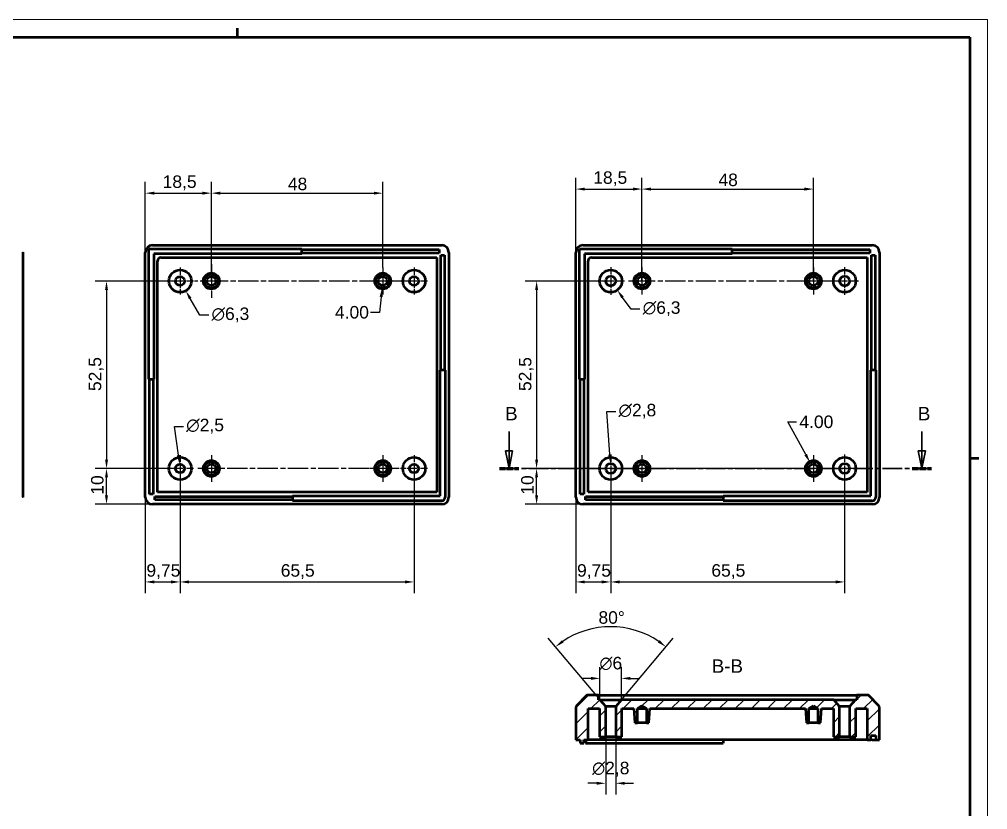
# Model space of a CAD drawing. Extents: x -59 to 594, y 0 to 420.
# Drawn here: x 322.9 to 594, y 198.7 to 420 of the extents above; entities that cross this region are included whole.
import ezdxf

# ---------------------------------------------------------------- set-up
doc = ezdxf.new("R2010")
doc.units = 0
doc.linetypes.add('CHAIN', pattern=[0.3543, 0.2362, -0.0295, 0.0591, -0.0295])
doc.linetypes.add('LONG_DASH_DOTTED', pattern=[0.3001, 0.2362, -0.0295, 0.0049, -0.0295])
doc.layers.get('0').update_dxf_attribs({"lineweight": 25})
for name, color, linetype, lineweight in [('Centro(ISO)', 179, 'CHAIN', 25), ('Geometria schizzo(ISO)', 7, 'Continuous', 50), ('Linee di vista in sezione(ISO)', 7, 'LONG_DASH_DOTTED', 35), ('Quote(ISO)', 7, 'Continuous', 25), ('Simboli(ISO)', 7, 'Continuous', 25), ('Spigoli tangenti visibili(ISO)', 251, 'Continuous', 30), ('Spigoli visibili(ISO)', 7, 'Continuous', 50), ('Tratteggio', 3, 'Continuous', 9)]:
    doc.layers.add(name, color=color, linetype=linetype, lineweight=lineweight)
doc.styles.add('DEFAULT-ISO~0', font='ARIAL.TTF')
doc.styles.add('Stile testo32', font='ARIAL.TTF')
doc.dimstyles.new('DEFAULT-ISO-Metodo 1b', dxfattribs={"dimtxt": 3.5, "dimasz": 2.5, "dimexe": 3.175, "dimexo": 0, "dimgap": 0.762, "dimtad": 1, "dimtoh": 1, "dimrnd": 1e-08, "dimtxsty": 'DEFAULT-ISO~0', "dimcen": 0.09, "dimdle": 10, "dimclrd": 2, "dimclre": 2, "dimclrt": 6, "dimazin": 2, "dimtfac": 0.714286, "dimtofl": 0, "dimtmove": 0, "dimatfit": 3, "dimfxl": 0, "dimtolj": 1, "dimlwd": 25, "dimlwe": 25, "dimarcsym": 0})

# ---------------------------------------------------------------- blocks, each defined once
blk = doc.blocks.new('*D59')
at = {"layer": 'Defpoints', "color": 0, "linetype": 'Continuous'}
for p in [(488.46, 346.73), (467.71, 294.23), (488.46, 294.23)]:
    blk.add_point(p, dxfattribs=at)
at = {"layer": 'Quote(ISO)', "color": 2, "linetype": 'Continuous', "lineweight": 25}
for p, q in [((488.46, 346.73), (464.54, 346.73)), ((467.71, 344.23), (467.71, 296.73)), ((488.46, 294.23), (464.54, 294.23))]:
    blk.add_line(p, q, dxfattribs=at)
at = {"layer": 'Quote(ISO)', "color": 2, "linetype": 'Continuous'}
for points in [[(467.29, 344.23), (468.13, 344.23), (467.71, 346.73)], [(467.29, 296.73), (468.13, 296.73), (467.71, 294.23)]]:
    blk.add_solid(points, dxfattribs=at)
at = {"layer": 'Quote(ISO)', "color": 6, "linetype": 'Continuous', "lineweight": 25, "insert": (462.74, 315.92), "char_height": 3.5, "attachment_point": 1, "rotation": 90, "style": 'DEFAULT-ISO~0'}
blk.add_mtext('\\A1;52,5', dxfattribs=at)
blk = doc.blocks.new('*D60')
at = {"layer": 'Defpoints', "color": 0, "linetype": 'Continuous'}
for p in [(467.71, 294.23), (488.46, 294.23), (480.71, 284.23)]:
    blk.add_point(p, dxfattribs=at)
at = {"layer": 'Quote(ISO)', "color": 2, "linetype": 'Continuous', "lineweight": 25}
for p, q in [((488.46, 294.23), (464.54, 294.23)), ((467.71, 286.73), (467.71, 291.73)), ((480.71, 284.23), (464.54, 284.23))]:
    blk.add_line(p, q, dxfattribs=at)
at = {"layer": 'Quote(ISO)', "color": 2, "linetype": 'Continuous'}
for points in [[(467.29, 291.73), (468.13, 291.73), (467.71, 294.23)], [(467.29, 286.73), (468.13, 286.73), (467.71, 284.23)]]:
    blk.add_solid(points, dxfattribs=at)
at = {"layer": 'Quote(ISO)', "color": 6, "linetype": 'Continuous', "lineweight": 25, "insert": (463.38, 286.9), "char_height": 3.5, "attachment_point": 1, "rotation": 90, "style": 'DEFAULT-ISO~0'}
blk.add_mtext('\\A1;10', dxfattribs=at)
blk = doc.blocks.new('*D69')
at = {"layer": 'Defpoints', "color": 0, "linetype": 'Continuous'}
for p in [(367.89, 294.23), (433.39, 294.23), (433.39, 262.48)]:
    blk.add_point(p, dxfattribs=at)
at = {"layer": 'Quote(ISO)', "color": 2, "linetype": 'Continuous', "lineweight": 25}
for p, q in [((367.89, 294.23), (367.89, 259.3)), ((433.39, 294.23), (433.39, 259.3)), ((370.39, 262.48), (430.89, 262.48))]:
    blk.add_line(p, q, dxfattribs=at)
at = {"layer": 'Quote(ISO)', "color": 2, "linetype": 'Continuous'}
for points in [[(370.39, 262.89), (370.39, 262.06), (367.89, 262.48)], [(430.89, 262.89), (430.89, 262.06), (433.39, 262.48)]]:
    blk.add_solid(points, dxfattribs=at)
at = {"layer": 'Quote(ISO)', "color": 6, "linetype": 'Continuous', "lineweight": 25, "insert": (396.07, 267.45), "char_height": 3.5, "attachment_point": 1, "style": 'DEFAULT-ISO~0'}
blk.add_mtext('\\A1;65,5', dxfattribs=at)
blk = doc.blocks.new('*D70')
at = {"layer": 'Defpoints', "color": 0, "linetype": 'Continuous'}
for p in [(488.46, 294.23), (553.96, 294.23), (553.96, 262.48)]:
    blk.add_point(p, dxfattribs=at)
at = {"layer": 'Quote(ISO)', "color": 2, "linetype": 'Continuous', "lineweight": 25}
for p, q in [((488.46, 294.23), (488.46, 259.3)), ((553.96, 294.23), (553.96, 259.3)), ((490.96, 262.48), (551.46, 262.48))]:
    blk.add_line(p, q, dxfattribs=at)
at = {"layer": 'Quote(ISO)', "color": 2, "linetype": 'Continuous'}
for points in [[(490.96, 262.89), (490.96, 262.06), (488.46, 262.48)], [(551.46, 262.89), (551.46, 262.06), (553.96, 262.48)]]:
    blk.add_solid(points, dxfattribs=at)
at = {"layer": 'Quote(ISO)', "color": 6, "linetype": 'Continuous', "lineweight": 25, "insert": (516.64, 267.45), "char_height": 3.5, "attachment_point": 1, "style": 'DEFAULT-ISO~0'}
blk.add_mtext('\\A1;65,5', dxfattribs=at)
blk = doc.blocks.new('*D71')
at = {"layer": 'Defpoints', "color": 0, "linetype": 'Continuous'}
for p in [(488.46, 294.23), (478.71, 286.23), (488.46, 262.48)]:
    blk.add_point(p, dxfattribs=at)
at = {"layer": 'Quote(ISO)', "color": 2, "linetype": 'Continuous', "lineweight": 25}
for p, q in [((488.46, 294.23), (488.46, 259.3)), ((478.71, 286.23), (478.71, 259.3)), ((481.21, 262.48), (485.96, 262.48))]:
    blk.add_line(p, q, dxfattribs=at)
at = {"layer": 'Quote(ISO)', "color": 2, "linetype": 'Continuous'}
for points in [[(481.21, 262.89), (481.21, 262.06), (478.71, 262.48)], [(485.96, 262.89), (485.96, 262.06), (488.46, 262.48)]]:
    blk.add_solid(points, dxfattribs=at)
at = {"layer": 'Quote(ISO)', "color": 6, "linetype": 'Continuous', "lineweight": 25, "insert": (479.03, 267.45), "char_height": 3.5, "attachment_point": 1, "style": 'DEFAULT-ISO~0'}
blk.add_mtext('\\A1;9,75', dxfattribs=at)
blk = doc.blocks.new('*D72')
at = {"layer": 'Defpoints', "color": 0, "linetype": 'Continuous'}
for p in [(367.89, 294.23), (358.14, 286.23), (367.89, 262.48)]:
    blk.add_point(p, dxfattribs=at)
at = {"layer": 'Quote(ISO)', "color": 2, "linetype": 'Continuous', "lineweight": 25}
for p, q in [((367.89, 294.23), (367.89, 259.3)), ((358.14, 286.23), (358.14, 259.3)), ((360.64, 262.48), (365.39, 262.48))]:
    blk.add_line(p, q, dxfattribs=at)
at = {"layer": 'Quote(ISO)', "color": 2, "linetype": 'Continuous'}
for points in [[(360.64, 262.89), (360.64, 262.06), (358.14, 262.48)], [(365.39, 262.89), (365.39, 262.06), (367.89, 262.48)]]:
    blk.add_solid(points, dxfattribs=at)
at = {"layer": 'Quote(ISO)', "color": 6, "linetype": 'Continuous', "lineweight": 25, "insert": (358.46, 267.45), "char_height": 3.5, "attachment_point": 1, "style": 'DEFAULT-ISO~0'}
blk.add_mtext('\\A1;9,75', dxfattribs=at)
blk = doc.blocks.new('*D77')
at = {"layer": 'Defpoints', "color": 0, "linetype": 'Continuous'}
for p in [(424.64, 371.33), (376.64, 351.48), (424.64, 350.48)]:
    blk.add_point(p, dxfattribs=at)
at = {"layer": 'Quote(ISO)', "color": 2, "linetype": 'Continuous', "lineweight": 25}
for p, q in [((376.64, 351.48), (376.64, 374.51)), ((424.64, 350.48), (424.64, 374.51)), ((379.14, 371.33), (422.14, 371.33))]:
    blk.add_line(p, q, dxfattribs=at)
at = {"layer": 'Quote(ISO)', "color": 2, "linetype": 'Continuous'}
for points in [[(379.14, 371.75), (379.14, 370.92), (376.64, 371.33)], [(422.14, 371.75), (422.14, 370.92), (424.64, 371.33)]]:
    blk.add_solid(points, dxfattribs=at)
at = {"layer": 'Quote(ISO)', "color": 6, "linetype": 'Continuous', "lineweight": 25, "insert": (398.06, 375.67), "char_height": 3.5, "attachment_point": 1, "style": 'DEFAULT-ISO~0'}
blk.add_mtext('\\A1;48', dxfattribs=at)
blk = doc.blocks.new('*D78')
at = {"layer": 'Defpoints', "color": 0, "linetype": 'Continuous'}
for p in [(376.64, 371.33), (358.14, 354.73), (376.64, 346.73)]:
    blk.add_point(p, dxfattribs=at)
at = {"layer": 'Quote(ISO)', "color": 2, "linetype": 'Continuous', "lineweight": 25}
for p, q in [((358.14, 354.73), (358.14, 374.51)), ((376.64, 346.73), (376.64, 374.51)), ((360.64, 371.33), (374.14, 371.33))]:
    blk.add_line(p, q, dxfattribs=at)
at = {"layer": 'Quote(ISO)', "color": 2, "linetype": 'Continuous'}
for points in [[(360.64, 371.75), (360.64, 370.92), (358.14, 371.33)], [(374.14, 371.75), (374.14, 370.92), (376.64, 371.33)]]:
    blk.add_solid(points, dxfattribs=at)
at = {"layer": 'Quote(ISO)', "color": 6, "linetype": 'Continuous', "lineweight": 25, "insert": (363, 376.3), "char_height": 3.5, "attachment_point": 1, "style": 'DEFAULT-ISO~0'}
blk.add_mtext('\\A1;18,5', dxfattribs=at)
blk = doc.blocks.new('*D79')
at = {"layer": 'Defpoints', "color": 0, "linetype": 'Continuous'}
for p in [(545.21, 372.48), (497.21, 346.73), (545.21, 346.73)]:
    blk.add_point(p, dxfattribs=at)
at = {"layer": 'Quote(ISO)', "color": 2, "linetype": 'Continuous', "lineweight": 25}
for p, q in [((497.21, 346.73), (497.21, 375.66)), ((545.21, 346.73), (545.21, 375.66)), ((499.71, 372.48), (542.71, 372.48))]:
    blk.add_line(p, q, dxfattribs=at)
at = {"layer": 'Quote(ISO)', "color": 2, "linetype": 'Continuous'}
for points in [[(499.71, 372.9), (499.71, 372.06), (497.21, 372.48)], [(542.71, 372.9), (542.71, 372.06), (545.21, 372.48)]]:
    blk.add_solid(points, dxfattribs=at)
at = {"layer": 'Quote(ISO)', "color": 6, "linetype": 'Continuous', "lineweight": 25, "insert": (518.63, 376.82), "char_height": 3.5, "attachment_point": 1, "style": 'DEFAULT-ISO~0'}
blk.add_mtext('\\A1;48', dxfattribs=at)
blk = doc.blocks.new('*D80')
at = {"layer": 'Defpoints', "color": 0, "linetype": 'Continuous'}
for p in [(497.21, 372.48), (478.71, 354.73), (497.21, 346.73)]:
    blk.add_point(p, dxfattribs=at)
at = {"layer": 'Quote(ISO)', "color": 2, "linetype": 'Continuous', "lineweight": 25}
for p, q in [((478.71, 354.73), (478.71, 375.66)), ((497.21, 346.73), (497.21, 375.66)), ((481.21, 372.48), (494.71, 372.48))]:
    blk.add_line(p, q, dxfattribs=at)
at = {"layer": 'Quote(ISO)', "color": 2, "linetype": 'Continuous'}
for points in [[(481.21, 372.9), (481.21, 372.06), (478.71, 372.48)], [(494.71, 372.9), (494.71, 372.06), (497.21, 372.48)]]:
    blk.add_solid(points, dxfattribs=at)
at = {"layer": 'Quote(ISO)', "color": 6, "linetype": 'Continuous', "lineweight": 25, "insert": (483.57, 377.45), "char_height": 3.5, "attachment_point": 1, "style": 'DEFAULT-ISO~0'}
blk.add_mtext('\\A1;18,5', dxfattribs=at)
blk = doc.blocks.new('*D81')
at = {"layer": 'Defpoints', "color": 0, "linetype": 'Continuous'}
for p in [(367.89, 346.73), (347.29, 294.23), (367.89, 294.23)]:
    blk.add_point(p, dxfattribs=at)
at = {"layer": 'Quote(ISO)', "color": 2, "linetype": 'Continuous', "lineweight": 25}
for p, q in [((367.89, 346.73), (344.11, 346.73)), ((347.29, 344.23), (347.29, 296.73)), ((367.89, 294.23), (344.11, 294.23))]:
    blk.add_line(p, q, dxfattribs=at)
at = {"layer": 'Quote(ISO)', "color": 2, "linetype": 'Continuous'}
for points in [[(346.87, 344.23), (347.71, 344.23), (347.29, 346.73)], [(346.87, 296.73), (347.71, 296.73), (347.29, 294.23)]]:
    blk.add_solid(points, dxfattribs=at)
at = {"layer": 'Quote(ISO)', "color": 6, "linetype": 'Continuous', "lineweight": 25, "insert": (342.32, 315.92), "char_height": 3.5, "attachment_point": 1, "rotation": 90, "style": 'DEFAULT-ISO~0'}
blk.add_mtext('\\A1;52,5', dxfattribs=at)
blk = doc.blocks.new('*D82')
at = {"layer": 'Defpoints', "color": 0, "linetype": 'Continuous'}
for p in [(347.29, 294.23), (367.89, 294.23), (360.14, 284.23)]:
    blk.add_point(p, dxfattribs=at)
at = {"layer": 'Quote(ISO)', "color": 2, "linetype": 'Continuous', "lineweight": 25}
for p, q in [((367.89, 294.23), (344.11, 294.23)), ((347.29, 286.73), (347.29, 291.73)), ((360.14, 284.23), (344.11, 284.23))]:
    blk.add_line(p, q, dxfattribs=at)
at = {"layer": 'Quote(ISO)', "color": 2, "linetype": 'Continuous'}
for points in [[(346.87, 291.73), (347.71, 291.73), (347.29, 294.23)], [(346.87, 286.73), (347.71, 286.73), (347.29, 284.23)]]:
    blk.add_solid(points, dxfattribs=at)
at = {"layer": 'Quote(ISO)', "color": 6, "linetype": 'Continuous', "lineweight": 25, "insert": (342.95, 286.9), "char_height": 3.5, "attachment_point": 1, "rotation": 90, "style": 'DEFAULT-ISO~0'}
blk.add_mtext('\\A1;10', dxfattribs=at)
blk = doc.blocks.new('*D83')
at = {"layer": 'Defpoints', "color": 0, "linetype": 'Continuous'}
for p in [(366.32, 349.46), (369.47, 344)]:
    blk.add_point(p, dxfattribs=at)
at = {"layer": 'Quote(ISO)', "color": 2, "linetype": 'Continuous', "lineweight": 25}
for p, q in [((367.8, 346.73), (367.98, 346.73)), ((367.89, 346.64), (367.89, 346.82)), ((373.42, 337.16), (370.72, 341.84)), ((375.92, 337.16), (373.42, 337.16))]:
    blk.add_line(p, q, dxfattribs=at)
at = {"layer": 'Quote(ISO)', "color": 2, "linetype": 'Continuous'}
blk.add_solid([(371.08, 342.05), (370.36, 341.63), (369.47, 344)], dxfattribs=at)
at = {"layer": 'Quote(ISO)', "color": 6, "linetype": 'Continuous', "lineweight": 25, "insert": (376.68, 339.32), "char_height": 3.5, "attachment_point": 1, "style": 'DEFAULT-ISO~0'}
blk.add_mtext('\\A1;∅6,3', dxfattribs=at)
blk = doc.blocks.new('*D84')
at = {"layer": 'Defpoints', "color": 0, "linetype": 'Continuous'}
for p in [(486.61, 349.28), (490.31, 344.18)]:
    blk.add_point(p, dxfattribs=at)
at = {"layer": 'Quote(ISO)', "color": 2, "linetype": 'Continuous', "lineweight": 25}
for p, q in [((488.37, 346.73), (488.55, 346.73)), ((488.46, 346.64), (488.46, 346.82)), ((494.16, 338.89), (491.78, 342.16)), ((496.66, 338.89), (494.16, 338.89))]:
    blk.add_line(p, q, dxfattribs=at)
at = {"layer": 'Quote(ISO)', "color": 2, "linetype": 'Continuous'}
blk.add_solid([(492.12, 342.41), (491.44, 341.92), (490.31, 344.18)], dxfattribs=at)
at = {"layer": 'Quote(ISO)', "color": 6, "linetype": 'Continuous', "lineweight": 25, "insert": (497.42, 341.05), "char_height": 3.5, "attachment_point": 1, "style": 'DEFAULT-ISO~0'}
blk.add_mtext('\\A1;∅6,3', dxfattribs=at)
blk = doc.blocks.new('*D85')
at = {"layer": 'Defpoints', "color": 0, "linetype": 'Continuous'}
for p in [(544.26, 295.96), (546.16, 292.51)]:
    blk.add_point(p, dxfattribs=at)
at = {"layer": 'Quote(ISO)', "color": 2, "linetype": 'Continuous', "lineweight": 25}
for p, q in [((543.05, 298.15), (538.02, 307.28)), ((538.02, 307.28), (540.52, 307.28)), ((545.12, 294.23), (545.3, 294.23)), ((545.21, 294.14), (545.21, 294.32))]:
    blk.add_line(p, q, dxfattribs=at)
at = {"layer": 'Quote(ISO)', "color": 2, "linetype": 'Continuous'}
blk.add_solid([(543.42, 298.35), (542.69, 297.94), (544.26, 295.96)], dxfattribs=at)
at = {"layer": 'Quote(ISO)', "color": 6, "linetype": 'Continuous', "lineweight": 25, "insert": (541.28, 309.07), "char_height": 3.5, "attachment_point": 1, "style": 'DEFAULT-ISO~0'}
blk.add_mtext('\\A1;4.00', dxfattribs=at)
blk = doc.blocks.new('Bordi A2')
at = {"layer": 'Geometria schizzo(ISO)', "color": 4, "lineweight": 18}
for p, q in [((0, 420), (594, 420)), ((594, 420), (594, 0))]:
    blk.add_line(p, q, dxfattribs=at)
at = {"layer": 'Geometria schizzo(ISO)'}
for p, q in [((5, 415), (589, 415)), ((384, 415), (384, 417.5)), ((589, 415), (589, 5)), ((591.5, 297), (589, 297))]:
    blk.add_line(p, q, dxfattribs=at)
blk = doc.blocks.new('*D105')
at = {"layer": 'Defpoints', "color": 0, "linetype": 'Continuous'}
for p in [(424.84, 348.69), (424.44, 344.77)]:
    blk.add_point(p, dxfattribs=at)
at = {"layer": 'Quote(ISO)', "color": 2, "linetype": 'Continuous', "lineweight": 25}
for p, q in [((424.55, 346.73), (424.73, 346.73)), ((424.64, 346.64), (424.64, 346.82)), ((424.18, 342.28), (423.74, 337.95)), ((423.74, 337.95), (421.24, 337.95))]:
    blk.add_line(p, q, dxfattribs=at)
at = {"layer": 'Quote(ISO)', "color": 2, "linetype": 'Continuous'}
blk.add_solid([(423.77, 342.33), (424.6, 342.24), (424.44, 344.77)], dxfattribs=at)
at = {"layer": 'Quote(ISO)', "color": 6, "linetype": 'Continuous', "lineweight": 25, "insert": (411.25, 339.74), "char_height": 3.5, "attachment_point": 1, "style": 'DEFAULT-ISO~0'}
blk.add_mtext('\\A1;4.00', dxfattribs=at)
blk = doc.blocks.new('*D106')
at = {"layer": 'Defpoints', "color": 0, "linetype": 'Continuous'}
for p in [(367.73, 295.47), (368.06, 292.99)]:
    blk.add_point(p, dxfattribs=at)
at = {"layer": 'Quote(ISO)', "color": 2, "linetype": 'Continuous', "lineweight": 25}
for p, q in [((367.4, 297.95), (366.32, 306.01)), ((366.32, 306.01), (368.82, 306.01)), ((367.8, 294.23), (367.98, 294.23)), ((367.89, 294.14), (367.89, 294.32))]:
    blk.add_line(p, q, dxfattribs=at)
at = {"layer": 'Quote(ISO)', "color": 2, "linetype": 'Continuous'}
blk.add_solid([(367.81, 298), (366.98, 297.89), (367.73, 295.47)], dxfattribs=at)
at = {"layer": 'Quote(ISO)', "color": 6, "linetype": 'Continuous', "lineweight": 25, "insert": (369.59, 308.17), "char_height": 3.5, "attachment_point": 1, "style": 'DEFAULT-ISO~0'}
blk.add_mtext('\\A1;∅2,5', dxfattribs=at)
blk = doc.blocks.new('*D107')
at = {"layer": 'Defpoints', "color": 0, "linetype": 'Continuous'}
for p in [(488.37, 295.63), (488.56, 292.83)]:
    blk.add_point(p, dxfattribs=at)
at = {"layer": 'Quote(ISO)', "color": 2, "linetype": 'Continuous', "lineweight": 25}
for p, q in [((488.2, 298.12), (487.37, 310.19)), ((487.37, 310.19), (489.87, 310.19)), ((488.37, 294.23), (488.55, 294.23)), ((488.46, 294.14), (488.46, 294.32))]:
    blk.add_line(p, q, dxfattribs=at)
at = {"layer": 'Quote(ISO)', "color": 2, "linetype": 'Continuous'}
blk.add_solid([(488.61, 298.15), (487.78, 298.09), (488.37, 295.63)], dxfattribs=at)
at = {"layer": 'Quote(ISO)', "color": 6, "linetype": 'Continuous', "lineweight": 25, "insert": (490.63, 312.35), "char_height": 3.5, "attachment_point": 1, "style": 'DEFAULT-ISO~0'}
blk.add_mtext('\\A1;∅2,8', dxfattribs=at)
blk = doc.blocks.new('SezioneConv2d1')
at = {"layer": 'Linee di vista in sezione(ISO)', "linetype": 'Continuous'}
for p, q in [((460, 304.6), (460, 299.23)), ((575.56, 304.6), (575.56, 299.23)), ((459, 299.23), (460, 294.23)), ((461, 299.23), (459, 299.23)), ((460, 299.23), (460, 294.23)), ((460, 294.23), (461, 299.23)), ((574.56, 299.23), (575.56, 294.23)), ((576.56, 299.23), (574.56, 299.23)), ((575.56, 299.23), (575.56, 294.23)), ((575.56, 294.23), (576.56, 299.23))]:
    blk.add_line(p, q, dxfattribs=at)
at = {"layer": 'Linee di vista in sezione(ISO)', "linetype": 'CHAIN', "ltscale": 23.296789}
blk.add_line((457.28, 294.23), (578.29, 294.23), dxfattribs=at)
at = {"layer": 'Linee di vista in sezione(ISO)', "lineweight": 70, "ltscale": 7.155064}
for p, q in [((457.28, 294.23), (462.73, 294.23)), ((572.83, 294.23), (578.29, 294.23))]:
    blk.add_line(p, q, dxfattribs=at)
at = {"layer": 'Linee di vista in sezione(ISO)', "linetype": 'Continuous', "flags": 128}
for points in [[(459, 299.23), (460, 294.23)], [(574.56, 299.23), (575.56, 294.23)]]:
    blk.add_lwpolyline(points, dxfattribs=at)
at = {"layer": 'Linee di vista in sezione(ISO)'}
for points in [[(459, 299.23), (460, 294.23), (461, 299.23), (459, 299.23)], [(574.56, 299.23), (575.56, 294.23), (576.56, 299.23), (574.56, 299.23)]]:
    blk.add_solid(points, dxfattribs=at)
at = {"layer": 'Linee di vista in sezione(ISO)', "insert": (458.91, 307.73), "char_height": 3.75, "attachment_point": 7, "style": 'Stile testo32'}
blk.add_mtext('B', dxfattribs=at)
at = {"layer": 'Linee di vista in sezione(ISO)', "insert": (574.47, 307.73), "char_height": 3.75, "attachment_point": 7, "line_spacing_factor": 2.98083, "style": 'Stile testo32'}
blk.add_mtext('B', dxfattribs=at)
blk = doc.blocks.new('*D108')
at = {"layer": 'Defpoints', "color": 0, "linetype": 'Continuous'}
for p in [(494, 249.3), (491.46, 229.5), (487.06, 227.6), (488.46, 225.93)]:
    blk.add_point(p, dxfattribs=at)
at = {"layer": 'Quote(ISO)', "color": 2, "linetype": 'Continuous', "lineweight": 25}
for p, q in [((487.06, 227.6), (470.98, 246.76)), ((491.46, 229.5), (505.94, 246.76))]:
    blk.add_line(p, q, dxfattribs=at)
blk.add_arc((488.46, 225.93), 24.02, 55.9658, 124.0342, dxfattribs=at)
at = {"layer": 'Quote(ISO)', "color": 2, "linetype": 'Continuous'}
for points in [[(475.27, 245.5), (474.77, 246.17), (473.02, 244.33)], [(502.16, 246.17), (501.65, 245.5), (503.9, 244.33)]]:
    blk.add_solid(points, dxfattribs=at)
at = {"layer": 'Quote(ISO)', "color": 6, "linetype": 'Continuous', "lineweight": 25, "insert": (485.03, 254.28), "char_height": 3.5, "attachment_point": 1, "style": 'DEFAULT-ISO~0'}
blk.add_mtext('\\A1;80°', dxfattribs=at)
blk = doc.blocks.new('*D109')
at = {"layer": 'Defpoints', "color": 0, "linetype": 'Continuous'}
for p in [(485.46, 235.47), (485.46, 229.5), (491.46, 229.5)]:
    blk.add_point(p, dxfattribs=at)
at = {"layer": 'Quote(ISO)', "color": 2, "linetype": 'Continuous', "lineweight": 25}
for p, q in [((485.46, 229.5), (485.46, 238.64)), ((491.46, 229.5), (491.46, 238.64)), ((482.96, 235.47), (480.46, 235.47)), ((493.96, 235.47), (496.46, 235.47))]:
    blk.add_line(p, q, dxfattribs=at)
at = {"layer": 'Quote(ISO)', "color": 2, "linetype": 'Continuous'}
for points in [[(482.96, 235.89), (482.96, 235.05), (485.46, 235.47)], [(493.96, 235.89), (493.96, 235.05), (491.46, 235.47)]]:
    blk.add_solid(points, dxfattribs=at)
at = {"layer": 'Quote(ISO)', "color": 6, "linetype": 'Continuous', "lineweight": 25, "insert": (485.32, 241.5), "char_height": 3.5, "attachment_point": 1, "style": 'DEFAULT-ISO~0'}
blk.add_mtext('\\A1;\\fAIGDT|b0|i0;\\H3.5000;\\ln\\fArial|b0|i0;\\H3.5000;6', dxfattribs=at)
blk = doc.blocks.new('*D110')
at = {"layer": 'Defpoints', "color": 0, "linetype": 'Continuous'}
for p in [(487.06, 227.6), (489.86, 227.6), (489.86, 206.1)]:
    blk.add_point(p, dxfattribs=at)
at = {"layer": 'Quote(ISO)', "color": 2, "linetype": 'Continuous', "lineweight": 25}
for p, q in [((487.06, 227.6), (487.06, 202.92)), ((489.86, 227.6), (489.86, 202.92)), ((484.56, 206.1), (482.06, 206.1)), ((492.36, 206.1), (494.86, 206.1))]:
    blk.add_line(p, q, dxfattribs=at)
at = {"layer": 'Quote(ISO)', "color": 2, "linetype": 'Continuous'}
for points in [[(484.56, 206.51), (484.56, 205.68), (487.06, 206.1)], [(492.36, 206.51), (492.36, 205.68), (489.86, 206.1)]]:
    blk.add_solid(points, dxfattribs=at)
at = {"layer": 'Quote(ISO)', "color": 6, "linetype": 'Continuous', "lineweight": 25, "insert": (483.28, 212.13), "char_height": 3.5, "attachment_point": 1, "style": 'DEFAULT-ISO~0'}
blk.add_mtext('\\A1;\\fAIGDT|b0|i0;\\H3.5000;\\ln\\fArial|b0|i0;\\H3.5000;2,8', dxfattribs=at)

msp = doc.modelspace()

# ---------------------------------------------------------------- hatches: boundary and pattern name
at = {"layer": 'Tratteggio'}
h = msp.add_hatch(dxfattribs=at)
h.set_pattern_fill('ANSI31', color=256, scale=25.4, style=0)
h.set_pattern_definition([(45, (0, 0), (-2.245064, 2.245064), [])])
edge = h.paths.add_edge_path()
edge.add_line((487.061, 227.596), (485.461, 229.502))
edge.add_line((485.461, 229.502), (485.061, 229.502))
edge.add_line((485.061, 229.502), (485.061, 230.802))
edge.add_line((485.061, 230.802), (482.068, 230.802))
edge.add_ellipse((482.068, 230.302), major_axis=(0, 0.5), ratio=1, start_angle=0, end_angle=45)
edge.add_line((481.715, 230.656), (478.857, 227.799))
edge.add_ellipse((479.211, 227.445), major_axis=(-0.354, 0.354), ratio=1, start_angle=0, end_angle=45)
edge.add_line((478.711, 227.445), (478.711, 218.302))
edge.add_line((478.711, 218.302), (479.911, 218.302))
edge.add_line((479.911, 218.302), (479.911, 217.352))
edge.add_line((479.911, 217.352), (480.911, 217.352))
edge.add_line((480.911, 217.352), (480.911, 218.302))
edge.add_line((480.911, 218.302), (482.111, 218.302))
edge.add_line((482.111, 218.302), (482.111, 227.002))
edge.add_line((482.111, 227.002), (485.311, 227.002))
edge.add_line((485.311, 227.002), (485.311, 219.102))
edge.add_line((485.311, 219.102), (487.061, 219.102))
edge.add_line((487.061, 219.102), (487.061, 227.596))
edge = h.paths.add_edge_path()
edge.add_line((556.961, 229.502), (555.361, 227.596))
edge.add_line((555.361, 227.596), (555.361, 219.102))
edge.add_line((555.361, 219.102), (557.111, 219.102))
edge.add_line((557.111, 219.102), (557.111, 227.002))
edge.add_line((557.111, 227.002), (560.311, 227.002))
edge.add_line((560.311, 227.002), (560.311, 218.302))
edge.add_line((560.311, 218.302), (561.311, 218.302))
edge.add_line((561.311, 218.302), (561.311, 219.502))
edge.add_line((561.311, 219.502), (562.711, 219.502))
edge.add_line((562.711, 219.502), (562.711, 218.302))
edge.add_line((562.711, 218.302), (563.711, 218.302))
edge.add_line((563.711, 218.302), (563.711, 227.445))
edge.add_ellipse((563.211, 227.445), major_axis=(0.5, 0), ratio=1, start_angle=0, end_angle=45)
edge.add_line((563.565, 227.799), (560.707, 230.656))
edge.add_ellipse((560.354, 230.302), major_axis=(0.354, 0.354), ratio=1, start_angle=0, end_angle=45)
edge.add_line((560.354, 230.802), (557.361, 230.802))
edge.add_line((557.361, 230.802), (557.361, 229.502))
edge.add_line((557.361, 229.502), (556.961, 229.502))
h.paths.add_polyline_path([(543.961, 227.002), (545.211, 227.753), (546.461, 227.002), (546.461, 223.002), (547.181, 223.002), (547.461, 227.002), (550.811, 227.002), (550.811, 219.102), (552.561, 219.102), (552.561, 227.596), (550.961, 229.502), (491.461, 229.502), (489.861, 227.596), (489.861, 219.102), (491.611, 219.102), (491.611, 227.002), (494.961, 227.002), (495.241, 223.002), (495.961, 223.002), (495.961, 227.002), (497.211, 227.753), (498.461, 227.002), (498.461, 223.002), (499.181, 223.002), (499.461, 227.002), (542.961, 227.002), (543.241, 223.002), (543.961, 223.002)])

# ---------------------------------------------------------------- linework, layer by layer
at = {"layer": 'Centro(ISO)', "linetype": 'CHAIN', "ltscale": 8.333956}
for p, q in [((367.892, 350.482), (367.892, 342.982)), ((424.642, 350.482), (424.642, 342.982)), ((433.392, 350.482), (433.392, 342.982)), ((497.211, 350.482), (497.211, 342.982)), ((545.211, 350.482), (545.211, 342.982)), ((371.642, 346.732), (364.142, 346.732)), ((428.392, 346.732), (420.892, 346.732)), ((437.142, 346.732), (429.642, 346.732)), ((548.961, 346.732), (541.461, 346.732)), ((367.892, 297.982), (367.892, 290.482)), ((376.642, 297.982), (376.642, 290.482)), ((424.642, 297.982), (424.642, 290.482)), ((433.392, 297.982), (433.392, 290.482)), ((497.211, 297.982), (497.211, 290.482)), ((545.211, 297.982), (545.211, 290.482)), ((371.642, 294.232), (364.142, 294.232)), ((428.392, 294.232), (420.892, 294.232)), ((437.142, 294.232), (429.642, 294.232)), ((548.961, 294.232), (541.461, 294.232))]:
    msp.add_line(p, q, dxfattribs=at)
at = {"layer": 'Centro(ISO)', "linetype": 'CHAIN', "ltscale": 10.556371}
msp.add_line((376.642, 351.482), (376.642, 341.982), dxfattribs=at)
at = {"layer": 'Centro(ISO)', "linetype": 'CHAIN', "ltscale": 8.667317}
for p, q in [((488.461, 350.632), (488.461, 342.832)), ((553.961, 350.632), (553.961, 342.832)), ((492.361, 346.732), (484.561, 346.732)), ((557.861, 346.732), (550.061, 346.732)), ((488.461, 298.132), (488.461, 290.332)), ((553.961, 298.132), (553.961, 290.332)), ((492.361, 294.232), (484.561, 294.232)), ((557.861, 294.232), (550.061, 294.232))]:
    msp.add_line(p, q, dxfattribs=at)
at = {"layer": 'Centro(ISO)', "linetype": 'CHAIN', "ltscale": 23.990969}
for p, q in [((432.335, 346.732), (371.892, 346.732)), ((551.918, 346.732), (493.461, 346.732)), ((429.256, 294.232), (372.892, 294.232)), ((551.161, 294.232), (493.461, 294.232))]:
    msp.add_line(p, q, dxfattribs=at)
at = {"layer": 'Spigoli tangenti visibili(ISO)'}
for p, q in [((323.941, 354.512), (323.795, 354.512)), ((323.795, 354.512), (323.795, 286.452)), ((323.941, 286.452), (323.795, 286.452))]:
    msp.add_line(p, q, dxfattribs=at)
at = {"layer": 'Spigoli tangenti visibili(ISO)', "flags": 128}
for points in [[(323.78, 354.767), (323.781, 354.756)], [(323.795, 286.452), (323.686, 286.52)], [(323.78, 286.197), (323.769, 286.085)], [(323.795, 286.452), (323.794, 286.441)]]:
    msp.add_lwpolyline(points, dxfattribs=at)
at = {"layer": 'Spigoli tangenti visibili(ISO)'}
for centre, start_param, end_param in [((323.441, 354.732), 0, 0.82614), ((323.441, 286.232), 5.4570453, 6.2831853)]:
    msp.add_ellipse(centre, major_axis=(0.5, 0), ratio=0.0950435, start_param=start_param, end_param=end_param, dxfattribs=at)
at = {"layer": 'Spigoli visibili(ISO)'}
for p, q in [((359.142, 319.232), (359.142, 355.732)), ((359.142, 355.732), (401.942, 355.732)), ((360.142, 356.732), (441.142, 356.732)), ((401.942, 355.732), (401.942, 355.532)), ((401.942, 355.532), (440.442, 355.532)), ((401.942, 354.532), (401.942, 355.532)), ((440.442, 355.532), (440.442, 354.532)), ((479.711, 319.232), (479.711, 355.732)), ((479.711, 355.732), (522.511, 355.732)), ((480.711, 356.732), (561.711, 356.732)), ((522.511, 355.732), (522.511, 355.532)), ((522.511, 355.532), (561.011, 355.532)), ((522.511, 354.532), (522.511, 355.532)), ((561.011, 355.532), (561.011, 354.532)), ((323.941, 354.512), (323.941, 354.732)), ((323.941, 286.452), (323.941, 354.512)), ((358.142, 286.232), (358.142, 354.732)), ((401.942, 354.332), (360.542, 354.332)), ((360.542, 354.332), (360.542, 319.232)), ((362.542, 353.332), (439.742, 353.332)), ((401.942, 354.532), (401.942, 354.332)), ((440.442, 354.532), (401.942, 354.532)), ((439.742, 353.332), (439.742, 287.632)), ((440.942, 321.732), (440.942, 353.932)), ((440.942, 353.932), (441.942, 353.932)), ((441.942, 353.932), (441.942, 321.732)), ((443.142, 354.732), (443.142, 286.232)), ((478.711, 286.232), (478.711, 354.732)), ((522.511, 354.332), (481.111, 354.332)), ((481.111, 354.332), (481.111, 319.232)), ((483.111, 353.332), (560.311, 353.332)), ((522.511, 354.532), (522.511, 354.332)), ((561.011, 354.532), (522.511, 354.532)), ((560.311, 353.332), (560.311, 287.632)), ((561.511, 321.732), (561.511, 353.932)), ((561.511, 353.932), (562.511, 353.932)), ((562.511, 353.932), (562.511, 321.732)), ((563.711, 354.732), (563.711, 286.232)), ((361.542, 287.632), (361.542, 352.332)), ((482.111, 287.632), (482.111, 352.332)), ((440.742, 286.632), (440.742, 321.732)), ((440.742, 321.732), (440.942, 321.732)), ((441.942, 321.732), (440.942, 321.732)), ((441.942, 321.732), (442.142, 321.732)), ((442.142, 321.732), (442.142, 286.232)), ((561.311, 286.632), (561.311, 321.732)), ((561.311, 321.732), (561.511, 321.732)), ((562.511, 321.732), (561.511, 321.732)), ((562.511, 321.732), (562.711, 321.732)), ((562.711, 321.732), (562.711, 286.232)), ((359.342, 319.232), (359.142, 319.232)), ((359.342, 287.032), (359.342, 319.232)), ((359.342, 319.232), (360.342, 319.232)), ((360.542, 319.232), (360.342, 319.232)), ((360.342, 319.232), (360.342, 287.032)), ((479.911, 319.232), (479.711, 319.232)), ((479.911, 287.032), (479.911, 319.232)), ((479.911, 319.232), (480.911, 319.232)), ((481.111, 319.232), (480.911, 319.232)), ((480.911, 319.232), (480.911, 287.032)), ((439.742, 287.632), (361.542, 287.632)), ((560.311, 287.632), (482.111, 287.632)), ((323.941, 286.232), (323.941, 286.452)), ((360.342, 287.032), (359.342, 287.032)), ((360.842, 285.432), (360.842, 286.432)), ((360.842, 286.432), (399.342, 286.432)), ((399.342, 285.432), (360.842, 285.432)), ((399.342, 286.432), (399.342, 286.632)), ((399.342, 286.632), (440.742, 286.632)), ((399.342, 286.432), (399.342, 285.432)), ((399.342, 285.232), (399.342, 285.432)), ((441.142, 285.232), (399.342, 285.232)), ((480.911, 287.032), (479.911, 287.032)), ((481.411, 285.432), (481.411, 286.432)), ((481.411, 286.432), (519.911, 286.432)), ((519.911, 285.432), (481.411, 285.432)), ((519.911, 286.432), (519.911, 286.632)), ((519.911, 286.632), (561.311, 286.632)), ((519.911, 286.432), (519.911, 285.432)), ((519.911, 285.232), (519.911, 285.432)), ((561.711, 285.232), (519.911, 285.232)), ((441.142, 284.232), (360.142, 284.232)), ((561.711, 284.232), (480.711, 284.232)), ((481.715, 230.656), (478.857, 227.799)), ((485.061, 230.802), (482.068, 230.802)), ((485.061, 229.502), (485.061, 230.802)), ((485.061, 230.802), (557.361, 230.802)), ((560.354, 230.802), (557.361, 230.802)), ((557.361, 230.802), (557.361, 229.502)), ((563.565, 227.799), (560.707, 230.656)), ((485.461, 229.502), (485.061, 229.502)), ((487.061, 227.596), (485.461, 229.502)), ((485.461, 229.502), (491.461, 229.502)), ((491.461, 229.502), (489.861, 227.596)), ((550.961, 229.502), (491.461, 229.502)), ((495.961, 227.002), (497.211, 227.753)), ((497.211, 227.753), (498.461, 227.002)), ((543.961, 227.002), (545.211, 227.753)), ((545.211, 227.753), (546.461, 227.002)), ((552.561, 227.596), (550.961, 229.502)), ((550.961, 229.502), (556.961, 229.502)), ((556.961, 229.502), (555.361, 227.596)), ((557.361, 229.502), (556.961, 229.502)), ((478.711, 227.445), (478.711, 218.302)), ((482.111, 218.302), (482.111, 227.002)), ((482.111, 227.002), (485.311, 227.002)), ((485.311, 227.002), (485.311, 219.102)), ((487.061, 219.102), (487.061, 227.596)), ((489.861, 227.596), (487.061, 227.596)), ((489.861, 227.596), (489.861, 219.102)), ((491.611, 219.102), (491.611, 227.002)), ((491.611, 227.002), (494.961, 227.002)), ((494.961, 227.002), (495.241, 223.002)), ((495.961, 223.002), (495.961, 227.002)), ((495.961, 227.002), (498.461, 227.002)), ((498.461, 227.002), (498.461, 223.002)), ((499.181, 223.002), (499.461, 227.002)), ((499.461, 227.002), (542.961, 227.002)), ((542.961, 227.002), (543.241, 223.002)), ((543.961, 223.002), (543.961, 227.002)), ((543.961, 227.002), (546.461, 227.002)), ((546.461, 227.002), (546.461, 223.002)), ((547.181, 223.002), (547.461, 227.002)), ((547.461, 227.002), (550.811, 227.002)), ((550.811, 227.002), (550.811, 219.102)), ((552.561, 219.102), (552.561, 227.596)), ((555.361, 227.596), (552.561, 227.596)), ((555.361, 227.596), (555.361, 219.102)), ((557.111, 219.102), (557.111, 227.002)), ((557.111, 227.002), (560.311, 227.002)), ((560.311, 227.002), (560.311, 218.302)), ((563.711, 218.302), (563.711, 227.445)), ((495.241, 223.002), (495.961, 223.002)), ((498.461, 223.002), (495.961, 223.002)), ((498.461, 223.002), (499.181, 223.002)), ((543.241, 223.002), (543.961, 223.002)), ((546.461, 223.002), (543.961, 223.002)), ((546.461, 223.002), (547.181, 223.002)), ((478.711, 218.302), (479.911, 218.302)), ((479.911, 218.302), (479.911, 217.352)), ((479.911, 217.352), (480.911, 217.352)), ((480.911, 217.352), (480.911, 218.302)), ((480.911, 218.302), (482.111, 218.302)), ((481.411, 218.302), (481.411, 217.352)), ((481.411, 217.352), (519.911, 217.352)), ((560.311, 218.302), (482.111, 218.302)), ((485.311, 219.102), (487.061, 219.102)), ((489.861, 219.102), (487.061, 219.102)), ((489.861, 219.102), (491.611, 219.102)), ((519.911, 218.302), (519.911, 217.352)), ((550.811, 219.102), (552.561, 219.102)), ((555.361, 219.102), (552.561, 219.102)), ((555.361, 219.102), (557.111, 219.102)), ((560.311, 218.302), (561.311, 218.302)), ((561.311, 218.302), (561.311, 219.502)), ((561.311, 219.502), (562.711, 219.502)), ((561.711, 218.302), (561.311, 218.302)), ((561.711, 218.302), (562.711, 218.302)), ((562.711, 219.502), (562.711, 218.302)), ((562.711, 218.302), (563.711, 218.302))]:
    msp.add_line(p, q, dxfattribs=at)
at = {"layer": 'Spigoli visibili(ISO)', "flags": 128}
msp.add_lwpolyline([(323.941, 354.732), (323.937, 354.861)], dxfattribs=at)
at = {"layer": 'Spigoli visibili(ISO)'}
for centre, radius in [((367.892, 346.732), 3.15), ((433.392, 346.732), 3.15), ((488.461, 346.732), 3.15), ((553.961, 346.732), 3.15), ((367.892, 346.732), 1.25), ((376.642, 346.732), 2.25), ((376.642, 346.732), 1.97), ((376.642, 346.732), 1.25), ((424.642, 346.732), 2.25), ((424.642, 346.732), 1.97), ((424.642, 346.732), 1.25), ((433.392, 346.732), 1.25), ((488.461, 346.732), 1.4), ((497.211, 346.732), 2.25), ((497.211, 346.732), 1.97), ((497.211, 346.732), 1.25), ((545.211, 346.732), 2.25), ((545.211, 346.732), 1.97), ((545.211, 346.732), 1.25), ((553.961, 346.732), 1.4), ((367.892, 294.232), 3.15), ((376.642, 294.232), 2.25), ((376.642, 294.232), 1.97), ((424.642, 294.232), 2.25), ((424.642, 294.232), 1.97), ((433.392, 294.232), 3.15), ((488.461, 294.232), 3.15), ((488.461, 294.232), 1.4), ((497.211, 294.232), 2.25), ((497.211, 294.232), 1.97), ((545.211, 294.232), 2.25), ((545.211, 294.232), 1.97), ((553.961, 294.232), 3.15), ((553.961, 294.232), 1.4), ((367.892, 294.232), 1.25), ((376.642, 294.232), 1.25), ((424.642, 294.232), 1.25), ((433.392, 294.232), 1.25), ((497.211, 294.232), 1.25), ((545.211, 294.232), 1.25)]:
    msp.add_circle(centre, radius, dxfattribs=at)
for centre, radius, start, end in [((360.142, 354.732), 2, 90, 180), ((441.142, 354.732), 2, 0, 90), ((480.711, 354.732), 2, 90, 180), ((561.711, 354.732), 2, 0, 90), ((362.542, 352.332), 1, 90, 180), ((483.111, 352.332), 1, 90, 180), ((360.142, 286.232), 2, 180, 270), ((441.142, 286.232), 1, 270, 0), ((441.142, 286.232), 2, 270, 0), ((480.711, 286.232), 2, 180, 270), ((561.711, 286.232), 1, 270, 0), ((561.711, 286.232), 2, 270, 0), ((482.068, 230.302), 0.5, 90, 135), ((560.354, 230.302), 0.5, 45, 90), ((479.211, 227.445), 0.5, 135, 180), ((563.211, 227.445), 0.5, 0, 45)]:
    msp.add_arc(centre, radius, start, end, dxfattribs=at)

# ---------------------------------------------------------------- block references
msp.add_blockref('Bordi A2', (0, 0))
at = {"layer": 'Linee di vista in sezione(ISO)'}
msp.add_blockref('SezioneConv2d1', (0, 0), dxfattribs=at)

# ---------------------------------------------------------------- texts
at = {"layer": 'Simboli(ISO)', "color": 7, "insert": (516.771, 237.052, -120.43), "char_height": 3.75, "attachment_point": 7, "style": 'Stile testo32'}
msp.add_mtext('B-B ', dxfattribs=at)

# ---------------------------------------------------------------- dimensions: what is measured, and where the dimension line sits
at = {"layer": 'Quote(ISO)', "color": 2, "linetype": 'Continuous', "lineweight": 25}
for base, p1, p2, picture, middle in [((497.211, 372.482), (478.711, 354.732), (497.211, 346.732), '*D80', (487.961, 372.482)), ((488.461, 262.476), (478.711, 286.232), (488.461, 294.232), '*D71', (483.586, 262.476))]:
    dim = msp.add_linear_dim(base=base, p1=p1, p2=p2, dimstyle='DEFAULT-ISO-Metodo 1b', override={"dimtoh": 0, "dimdec": 2, "dimtp": 0, "dimtm": 0, "dimtdec": 2}, dxfattribs=at)
    dim.commit()
    dim.dimension.update_dxf_attribs({"geometry": picture, "text_midpoint": middle, "dimtype": 160})
for base, p1, p2, angle, override, picture, middle in [((545.211, 372.482), (497.211, 346.732), (545.211, 346.732), 180, {"dimtoh": 0, "dimdec": 2, "dimtp": 0, "dimtm": 0, "dimtdec": 2}, '*D79', (521.211, 372.482)), ((376.642, 371.334), (358.142, 354.732), (376.642, 346.732), 0, {"dimtoh": 0, "dimdec": 2, "dimtp": 0, "dimtm": 0, "dimtdec": 2}, '*D78', (367.392, 371.334)), ((424.642, 371.334), (376.642, 351.482), (424.642, 350.482), 180, {"dimtoh": 0, "dimdec": 2, "dimtp": 0, "dimtm": 0, "dimtdec": 2}, '*D77', (400.642, 371.334)), ((347.29, 294.232), (367.892, 346.732), (367.892, 294.232), 90, {"dimtoh": 0, "dimdec": 2, "dimtp": 0, "dimtm": 0, "dimtdec": 2, "dimtmove": 1}, '*D81', (347.29, 320.482)), ((467.711, 294.232), (488.461, 346.732), (488.461, 294.232), 90, {"dimtoh": 0, "dimdec": 2, "dimtp": 0, "dimtm": 0, "dimtdec": 2, "dimtmove": 1}, '*D59', (467.711, 320.482)), ((347.29, 294.232), (360.142, 284.232), (367.892, 294.232), 90, {"dimtoh": 0, "dimdec": 2, "dimtp": 0, "dimtm": 0, "dimtdec": 2, "dimtmove": 1}, '*D82', (347.29, 289.232)), ((367.892, 262.476), (358.142, 286.232), (367.892, 294.232), 0, {"dimtoh": 0, "dimdec": 2, "dimtp": 0, "dimtm": 0, "dimtdec": 2}, '*D72', (363.017, 262.476)), ((433.392, 262.476), (367.892, 294.232), (433.392, 294.232), 180, {"dimdec": 2, "dimtp": 0, "dimtm": 0, "dimtdec": 2}, '*D69', (400.642, 262.476)), ((467.711, 294.232), (480.711, 284.232), (488.461, 294.232), 90, {"dimtoh": 0, "dimdec": 2, "dimtp": 0, "dimtm": 0, "dimtdec": 2, "dimtmove": 1}, '*D60', (467.711, 289.232)), ((553.961, 262.476), (488.461, 294.232), (553.961, 294.232), 180, {"dimdec": 2, "dimtp": 0, "dimtm": 0, "dimtdec": 2}, '*D70', (521.211, 262.476))]:
    dim = msp.add_linear_dim(base=base, p1=p1, p2=p2, angle=angle, dimstyle='DEFAULT-ISO-Metodo 1b', override=override, dxfattribs=at)
    dim.commit()
    dim.dimension.update_dxf_attribs({"geometry": picture, "text_midpoint": middle, "dimtype": 160})
for p1, p2, override, picture, middle in [((366.317, 349.46), (369.467, 344.004), {"dimtad": 0, "dimtih": 1, "dimdec": 2, "dimtp": 0, "dimtm": 0, "dimtdec": 2}, '*D83', (381.772, 337.156)), ((486.61, 349.28), (490.312, 344.183), {"dimtad": 0, "dimtih": 1, "dimdec": 2, "dimtp": 0, "dimtm": 0, "dimtdec": 2}, '*D84', (502.509, 338.889)), ((488.556, 292.835), (488.366, 295.628), {"dimtad": 0, "dimtih": 1, "dimdec": 2, "dimtp": 0, "dimtm": 0, "dimtdec": 2, "dimatfit": 2}, '*D107', (495.726, 310.188)), ((368.057, 292.993), (367.727, 295.471), {"dimtad": 0, "dimtih": 1, "dimdec": 2, "dimtp": 0, "dimtm": 0, "dimtdec": 2, "dimatfit": 2}, '*D106', (374.69, 306.007))]:
    dim = msp.add_diameter_dim_2p(p1=p1, p2=p2, dimstyle='DEFAULT-ISO-Metodo 1b', override=override, dxfattribs=at)
    dim.commit()
    dim.dimension.update_dxf_attribs({"geometry": picture, "text_midpoint": middle, "dimtype": 163})
for p1, p2, picture, middle in [((424.844, 348.691), (424.439, 344.772), '*D105', (415.863, 337.953)), ((546.162, 292.506), (544.26, 295.957), '*D85', (545.888, 307.279))]:
    dim = msp.add_diameter_dim_2p(p1=p1, p2=p2, text='4.00', dimstyle='DEFAULT-ISO-Metodo 1b', override={"dimtad": 0, "dimtih": 1, "dimdec": 2, "dimtp": 0, "dimtm": 0, "dimtdec": 2, "dimatfit": 2}, dxfattribs=at)
    dim.commit()
    dim.dimension.update_dxf_attribs({"geometry": picture, "text_midpoint": middle, "dimtype": 163})
dim = msp.add_angular_dim_3p(base=(494.0006, 249.3005), center=(488.461, 225.9271), p1=(491.461, 229.5024), p2=(487.061, 227.5956), dimstyle='DEFAULT-ISO-Metodo 1b', override={"dimtad": 2, "dimtih": 1, "dimadec": 2, "dimtp": 0, "dimtm": 0, "dimtdec": 2}, dxfattribs=at)
dim.commit()
dim.dimension.update_dxf_attribs({"geometry": '*D108', "text_midpoint": (488.461, 249.9479), "dimtype": 165})
for base, p1, p2, picture, middle in [((485.461, 235.469), (491.461, 229.502), (485.461, 229.502), '*D109', (488.461, 235.469)), ((489.861, 206.098), (487.061, 227.596), (489.861, 227.596), '*D110', (488.461, 206.098))]:
    dim = msp.add_linear_dim(base=base, p1=p1, p2=p2, angle=180, text='\\fAIGDT|b0|i0;\\H3.5000;\\ln\\fArial|b0|i0;\\H3.5000;<>', dimstyle='DEFAULT-ISO-Metodo 1b', override={"dimdec": 2, "dimtp": 0, "dimtm": 0, "dimtdec": 2}, dxfattribs=at)
    dim.commit()
    dim.dimension.update_dxf_attribs({"geometry": picture, "text_midpoint": middle, "dimtype": 160})

doc.saveas('drawing.dxf')
